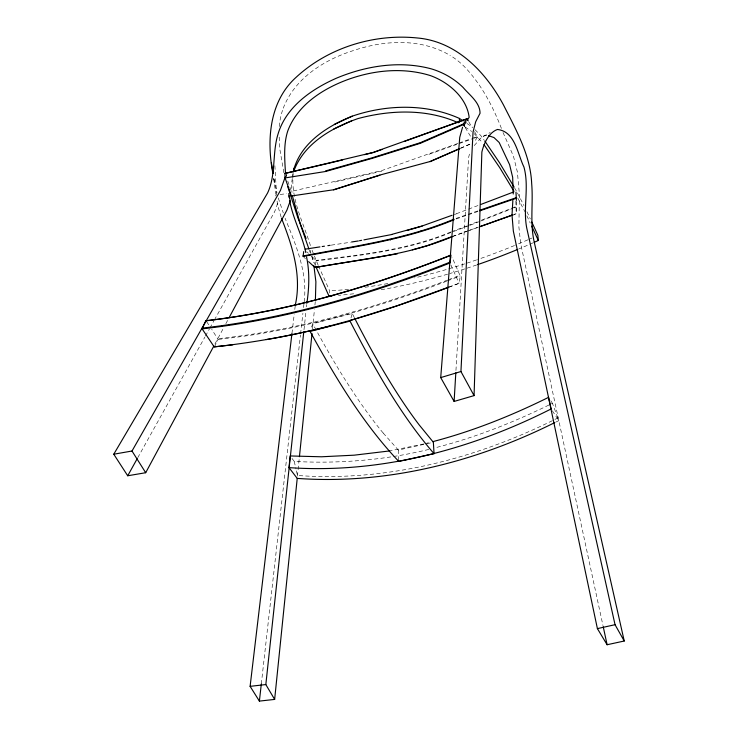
<?xml version="1.0" encoding="UTF-8"?>
<svg xmlns="http://www.w3.org/2000/svg" width="738" height="738" viewBox="0 0 738 738"><rect width="100%" height="100%" fill="white"/><g stroke="black" fill="none" stroke-linecap="round" stroke-linejoin="round"><path stroke-width="0.55" stroke-dasharray="3.69 2.77" d="M516.388 201.52L516.185 213.669L514.008 214.444L516.259 213.771L515.844 201.114M304.185 301.851C307.764 272.423 295.864 244.795 285.089 218.245M455.946 370.494L468.63 157.342L469.848 152.618M279.324 126.576L279.481 124.482A72.167 67.988 39 0 1 283.272 108.209M297.451 476.111L299.314 457.864M312.478 328.945L314.462 309.554M314.932 304.988L315.274 301.565M304.001 329.748L305.966 311.436M306.464 306.851L306.713 304.563M261.317 683.942L300.458 335.024M300.587 333.88L302.903 313.29M303.539 307.571L303.927 304.139M291.953 333.447L294.259 314.028M294.794 309.462L295.2 306.039M292.276 178.411L291.326 185.865L291.999 192.433M292.414 177.351L292.958 173.089M293.226 173.541C290.385 199.103 303.752 223.217 310.91 247.147M329.388 292.958L329.674 290.892L318.705 266.381M448.925 287.202L459.211 283.254L460.226 275.984L452.034 257.202M315.458 265.348L316.03 260.403L311.833 256.483M350.993 317.857L352.275 313.502L312.755 323.751L310.753 329.499M283.254 108.209C294.739 78.219 324.148 59.778 353.576 50.507C384.618 40.027 420.844 38.155 449.922 55.304M214.463 346.925L218.079 339.397L211.705 329.268M214.942 343.973L223.66 327.755M225.846 323.705L228.024 319.646M137.775 457.68L204.878 337.091M205.441 336.085L209.352 329.056M209.915 328.05L213.826 321.012M214.389 320.006L274.222 212.479L276.399 207.618L277.488 203.061L276.888 200.911M474.534 131.595L477.523 137.037L474.137 142.249M275.791 194.952L275.837 196.013M474.248 145.571L481.204 137.692L490.253 132.499M555.779 422.108L558.832 420.678L552.448 403.289C514.976 421.841 475.89 437.385 435.328 447.745M558.186 417.782C477.929 458.28 387.782 481.96 297.488 475.493L296.242 470.078M460.457 148.227L470.992 143.624M460.567 148.347L471.093 143.753M466.767 225.994L451.896 231.557M467.827 225.57L477.412 221.778M481.674 220.099L515.761 206.622M469.008 225.69L452.007 232.092M470.069 225.265L479.663 221.474M480.724 221.059L512.689 208.42M513.749 207.996L515.88 207.157M447.477 280.089C373.64 308.567 296.842 330.356 217.959 338.696M448.529 279.684L460.069 275.246M446.582 281.233C373.059 309.517 296.593 331.122 218.079 339.397M447.634 280.827L460.226 275.984M448.778 287.119L459.211 283.254M456.435 213.725L478.741 205.247M450.835 231.944C408.096 249.942 361.592 254.619 316.03 260.403M450.946 232.479C408.197 250.468 361.694 255.145 316.132 260.92M452.412 236.455L468.639 230.597M452.532 236.538L466.582 231.446M454.285 214.5L456.545 213.817M457.947 143.403L381.731 170.607L291.39 191.391L287.691 180.893M459.036 143.015L470.918 138.781M471.997 138.403L477.403 136.475M428.889 154.343L473.196 138.578M474.285 138.191L477.523 137.037M469.719 230.21L478.362 227.129M467.661 231.059L477.385 227.599M456.019 218.42L478.639 210.634M456.139 218.974L478.75 211.188M423.843 443.935L389.609 450.936M424.95 443.649L430.475 442.237M428.824 449.414C384.913 460.125 339.351 463.861 294.25 461.434L291.519 457.781M483.187 136.124L486.526 135.285L488.455 135.663M334.877 182.009L381.832 171.161M383.197 433.058L398.336 450.051L425.697 443.981M426.795 443.732L431.167 442.763M331.224 245.145L350.596 242.249M280.108 194.454L286.584 193.707M465.069 127.001L471.711 131.438M466.942 123.467L472.597 127.24M303.862 257.23L305.449 258.697M306.796 251.769L308.475 253.337M474.137 133.569L482.717 142.895M475.023 129.713L480.687 135.46L484.1 140.072M206.686 321.731L209.195 325.495M552.319 410.752L558.832 420.678M550.797 400.743L552.448 403.289M465.208 127.526L471.167 137.333M468.787 121.825L472.237 127.692M514.709 188.135L516.36 191.031M517.744 197.996L524.838 211.585M517.421 192.969L523.971 205.551M526.923 211.705L530.345 218.965M526.803 215.745L530.244 223.024M450.909 265.007L459.054 283.171M318.262 265.394L314.12 255.302M503.03 132.471L513.427 156.115L517.403 172.037L519.395 194.408L518.888 226.935L520.677 243.623L602.983 625.593M312.073 250.228L313.715 254.287M311.676 256.335L314.969 264.462M501.416 128.421C492.726 105.94 481.111 84.058 464.303 66.549A72.988 70.59 33.9 0 0 449.931 55.285M309.323 250.154L310.467 253.263M278.263 197.95L283.291 212.904M281.16 217.203L277.7 205.413L276.851 199.712M310.191 250.311L310.855 252.387M311.87 256.104L313.419 262.802M273.853 178.781L276.99 192.683M294.25 461.434L295.993 468.999M283.853 172.729L279.905 149.648L279.13 136.032M274.001 178.891L274.711 183.208M273.614 178.402L275.864 194.122M286.067 174.205L286.381 176.483M286.049 174.177L286.353 176.447M274.877 165.727L276.584 195.173M398.336 450.051L398.723 460.281M533.205 242.765A329.535 155.377 -22.7 0 1 518.768 248.974M476.6 264.979A329.535 155.377 -22.7 0 1 465.816 268.567M464.746 268.918A329.535 155.377 -22.7 0 1 449.71 273.567M447.579 274.195A329.535 155.377 -22.7 0 1 378.972 290.108M353.705 293.77A329.535 155.377 -22.7 0 1 338.493 295.338M531.886 238.051A322.617 151.963 -22.7 0 1 528.869 239.389M527.864 239.832A322.617 151.963 -22.7 0 1 515.558 245.081M514.515 245.514A322.617 151.963 -22.7 0 1 477.587 259.545M476.545 259.905A322.617 151.963 -22.7 0 1 465.798 263.512M464.7 263.863A322.617 151.963 -22.7 0 1 414.488 277.922M387.856 283.53A322.617 151.963 -22.7 0 1 364.904 287.276M348.613 289.287A322.617 151.963 -22.7 0 1 329.674 290.892M383.197 433.049A501.305 116.881 72.1 0 1 316.768 331.178M316.196 330.126A501.305 116.881 72.1 0 1 312.755 323.761M354.415 317.727A505.521 105.386 72.5 0 1 352.275 313.502"/><path stroke-width="1.11" d="M459.377 122.24L459.414 118.421C425.927 103.431 386.592 104.445 352.238 116.161C326.777 126.327 299.628 143.707 293.143 172.12M516.406 200.413L515.982 192.194M462.56 127.25L459.737 137.36L440.715 377.598L454.11 401.435L474.064 395.614L481.868 152.056C483.907 143.357 488.648 132.692 497.421 129.464C515.142 131.336 517.596 154.094 523.934 167.009C529.478 187.12 522.744 207.941 526.775 228.199L615.04 624.689L624.237 641.018L607.106 644.735L597.402 628.619L513.344 231.105L512.015 215.072L512.855 200.505M474.064 395.614L460.936 371.528L473.04 132.047L475.678 121.779L480.051 113.265C480.069 102.444 469.423 95.054 463.058 87.398C454.193 78.708 443.197 72.407 431.324 68.865C399.876 60.378 365.993 65.783 336.344 78.219C311.473 89.224 286.123 106.779 278.014 134.113C272.054 153.31 276.206 174.62 267.59 192.987L113.763 454.211L127.711 475.77L145.7 472.717L213.845 346.002M513.233 194.02L512.67 177.341L509.617 164.685L499.174 142.489L493.971 137.554L488.455 135.663M454.11 401.435L455.816 372.782M291.953 333.447L250.108 686.34L259.389 701.1L274.647 699.412L297.22 478.399L289.001 467.624L290.145 455.955L321.473 456.785L354.231 455.171L389.609 450.936M288.724 193.605L288.853 194.371M299.434 456.721L312.017 333.511M315.394 300.431L315.892 281.768L313.908 265.8M274.647 699.412L265.828 684.56L303.752 332.035M306.833 303.419C309.157 288.023 309.785 272.285 306.556 256.972M259.389 701.1L261.317 683.942M295.338 304.895C301.897 275.08 292.23 245.671 281.492 218.236M293.503 171.419L293.909 168.246M202.111 328.871C287.506 319.323 370.291 294.397 450.005 262.986L450.992 255.09C372.136 286.215 290.246 310.966 205.801 320.726L202.111 328.871L214.204 346.869L232.821 344.812M454.008 219.73C405.882 239.933 353.926 246.713 303.069 256.492L303.724 251.557M285.246 176.917L280.422 190.487L132.001 451.019L113.763 454.211M293.816 171.105C303.945 143.633 331.583 127.812 357.948 118.587C390.679 109.796 426.942 108.634 458.326 122.794M229.112 317.617L286.907 210.164L290.237 200.994L288.955 195.21M127.711 475.77L137.213 458.685M467.182 120.312L469.156 117.296C466.757 97.554 448.344 82.01 430.374 75.59C402.847 67.001 372.782 70.147 346.085 80.202C321.685 89.464 296.971 105.728 287.672 131.235C283.337 144.906 284.767 159.491 285.495 173.587M463.768 125.46L466.195 121.89M285.099 177.932L325.716 171.465L325.615 170.912L371.777 157.923L420.337 142.692L463.289 124.021L466.969 118.763L373.16 152.425L284.905 173.439L285.099 177.932L291.445 196.114M554.764 422.588C475.383 462.209 386.26 484.801 297.22 478.399M334.332 124.399L352.238 116.161M333.613 129.113L351.611 120.857M459.405 148.679L429.931 161.557L379.738 175.1L333.41 189.786L291.252 196.013M430.06 161.677L459.516 148.808M325.716 171.465L371.906 158.449L420.457 143.264L463.418 124.584L463.289 124.021M450.079 255.606C371.601 286.538 290.089 311.076 206.059 320.79M449.848 262.23C370.153 293.65 287.377 318.595 202 328.152M448.778 287.119L397.09 305.753L349.83 320.578M447.892 287.599C388.954 310.034 328.502 329.065 266.215 339.591M480.862 204.435L513.796 191.908M452.412 236.455L427.533 245.542L412.302 249.831M452.532 236.538C408.898 255.293 361.196 259.158 314.96 267.497L308.613 261.63M468.215 120.857L467.071 118.901L404.553 141.355M381.924 149.454L373.308 152.545L364.535 154.657M452.136 215.265L422.016 226.031L391.657 234.435M302.977 255.966C353.825 246.16 405.78 239.426 453.898 219.186M479.442 226.751L512.938 214.823M479.543 226.834L513.021 214.915M479.709 210.265L516.323 197.664M479.829 210.81L516.443 198.208M333.576 189.887L379.885 175.21M440.715 377.598L460.936 371.528M406.887 230.524L422.136 226.114M432.689 441.675C472.8 431.195 511.471 415.715 548.583 397.339L551.129 408.944C470.447 449.774 379.876 473.907 289.001 467.624M329.775 326.095C291.796 335.679 253.143 342.653 214.204 346.869M328.364 163.356L342.607 159.934M327.266 163.624L284.923 173.439M597.402 628.619L615.04 624.689M434.045 453.685L398.769 461.425C362.561 423.086 335.375 377.386 310.08 331.417L350.024 321.122C374.111 367.57 399.747 413.88 434.045 453.685L433.363 442.274L419.166 424.885A505.521 105.386 72.5 0 1 354.95 318.779M359.471 240.736L361.685 240.302M363.908 239.868L391.795 234.518M397.321 253.854L314.96 267.497M305.228 249.167L319.932 246.898M322.183 246.547L324.452 246.197M327.838 245.671L330.107 245.32M351.574 241.999L358.354 240.957M250.108 686.34L265.828 684.56M459.414 118.421L463.178 120.94M484.783 141.004L499.525 162.738L514.155 187.166M483.99 144.611L499.755 167.683L513.897 191.207M132.001 451.019L145.7 472.717M463.418 124.584L464.608 126.549M531.794 222.055L537.882 235.339L538.316 240.468A329.535 155.377 -22.7 0 1 534.229 242.313M531.72 226.142L538.316 240.468M303.807 232.618L297.977 218.116L287.774 186.64M315.79 266.492L328.973 296.058A329.535 155.377 -22.7 0 0 332.128 295.846M304.185 233.605L306.058 238.512M308.945 249.112L300.477 224.656L292.34 195.718M624.237 641.018L533.943 240.791C529.958 221.944 533.297 202.673 531.683 183.651C530.493 155.174 516.037 129.823 503.491 104.971C485.761 72.001 456.564 41.254 417.118 37.961C374.046 33.551 328.198 47.647 296.261 77.167C269.333 101.244 266.483 139.999 272.857 173.301M603.223 626.719L607.106 644.735M420.337 142.692L420.457 143.264M305.809 252.59C302.091 234.795 292.829 218.614 289.711 200.616M420.937 230.948L421.047 231.492M390.328 239.389L390.439 239.933M271.372 162.692L273.125 173.495M288.964 195.773L289.231 197.692M517.725 249.407A329.535 155.377 -22.7 0 1 477.689 264.601"/></g></svg>
